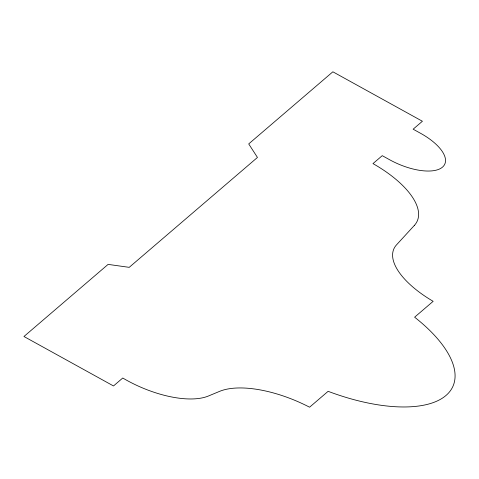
<?xml version="1.0" encoding="UTF-8"?>
<svg xmlns="http://www.w3.org/2000/svg" width="479" height="479" viewBox="0 0 479 479"><rect width="100%" height="100%" fill="white"/><g stroke="black" fill="none" stroke-linecap="round" stroke-linejoin="round"><path stroke-width="0.72" d="M414.377 225.387L396.546 244.829A76.874 33.213 23.8 0 0 433.154 301.321L414.616 317.2A128.324 55.444 23.8 0 1 445.985 395.474A128.324 55.444 23.8 0 1 328.121 391.319L309.584 407.204A82.975 35.853 23.8 0 0 219.586 391.367L208.437 396.001A71.898 31.069 23.8 0 1 122.756 378.015L113.493 385.96L23.95 336.503L108.104 264.39L129.21 267.342L257.457 157.447L248.709 143.91L332.869 71.796L422.406 121.253L413.137 129.198L420.604 133.318A43.35 18.735 23.8 0 1 442.464 167.159A43.35 18.735 23.8 0 1 389.708 159.788L382.248 155.663L372.979 163.608A82.364 35.59 23.8 0 1 414.377 225.387"/></g></svg>
